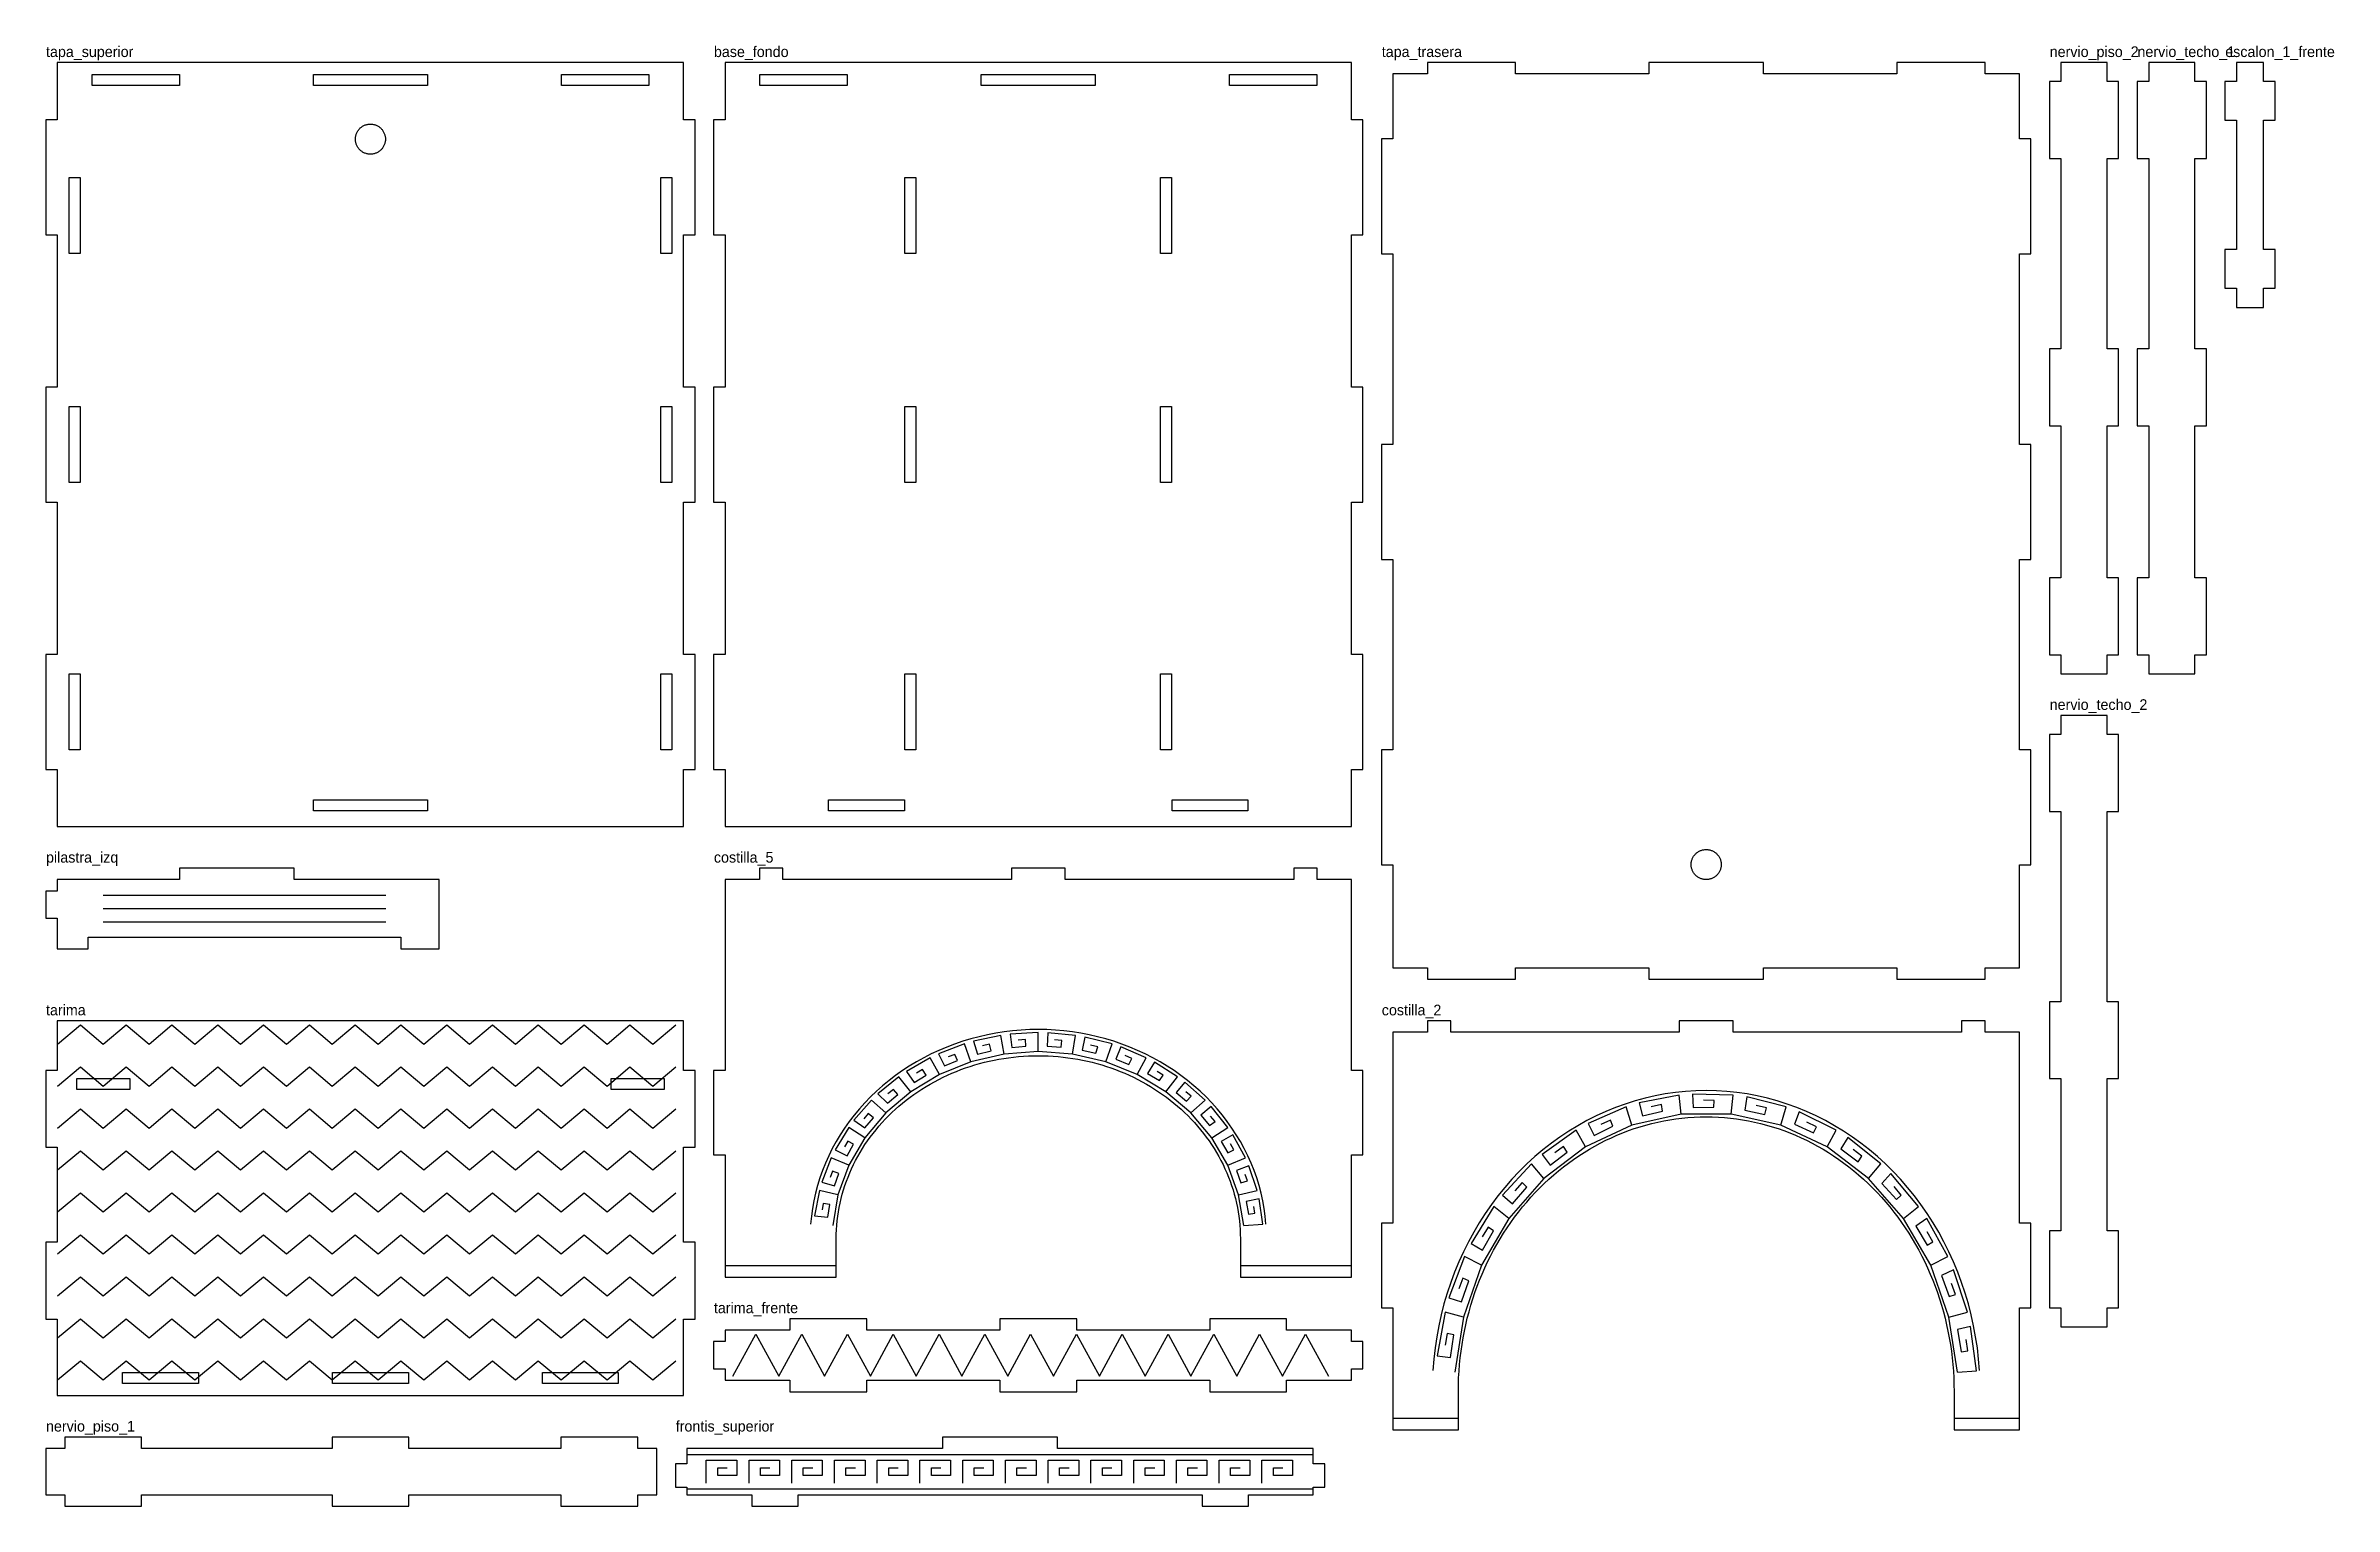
# Model space of a CAD drawing. Header units: millimetres. Extents: x 8 to 608, y 8 to 390.
import ezdxf

# ---------------------------------------------------------------- set-up
doc = ezdxf.new("R2010")
doc.units = ezdxf.units.MM
for name, color, linetype in [('CORTE', 1, 'Continuous'), ('ETIQUETAS', 3, 'Continuous'), ('GRABADO', 5, 'Continuous')]:
    doc.layers.add(name, color=color, linetype=linetype)

msp = doc.modelspace()

# ---------------------------------------------------------------- linework, layer by layer
at = {"layer": 'CORTE'}
for points in [[(10.94, 231.06), (7.94, 231.06), (7.94, 200.94), (10.94, 200.94), (10.94, 185.94), (175.06, 185.94), (175.06, 200.94), (178.06, 200.94), (178.06, 231.06), (175.06, 231.06), (175.06, 270.94), (178.06, 270.94), (178.06, 301.06), (175.06, 301.06), (175.06, 340.94), (178.06, 340.94), (178.06, 371.06), (175.06, 371.06), (175.06, 386.06), (10.94, 386.06), (10.94, 371.06), (7.94, 371.06), (7.94, 340.94), (10.94, 340.94), (10.94, 301.06), (7.94, 301.06), (7.94, 270.94), (10.94, 270.94), (10.94, 231.06)], [(185.94, 231.06), (182.94, 231.06), (182.94, 200.94), (185.94, 200.94), (185.94, 185.94), (350.06, 185.94), (350.06, 200.94), (353.06, 200.94), (353.06, 231.06), (350.06, 231.06), (350.06, 270.94), (353.06, 270.94), (353.06, 301.06), (350.06, 301.06), (350.06, 340.94), (353.06, 340.94), (353.06, 371.06), (350.06, 371.06), (350.06, 386.06), (185.94, 386.06), (185.94, 371.06), (182.94, 371.06), (182.94, 340.94), (185.94, 340.94), (185.94, 301.06), (182.94, 301.06), (182.94, 270.94), (185.94, 270.94), (185.94, 231.06)], [(360.94, 175.94), (360.94, 148.94), (369.94, 148.94), (369.94, 145.94), (393.06, 145.94), (393.06, 148.94), (427.94, 148.94), (427.94, 145.94), (458.06, 145.94), (458.06, 148.94), (492.94, 148.94), (492.94, 145.94), (516.06, 145.94), (516.06, 148.94), (525.06, 148.94), (525.06, 175.94), (528.06, 175.94), (528.06, 206.06), (525.06, 206.06), (525.06, 255.94), (528.06, 255.94), (528.06, 286.06), (525.06, 286.06), (525.06, 335.94), (528.06, 335.94), (528.06, 366.06), (525.06, 366.06), (525.06, 383.06), (516.06, 383.06), (516.06, 386.06), (492.94, 386.06), (492.94, 383.06), (458.06, 383.06), (458.06, 386.06), (427.94, 386.06), (427.94, 383.06), (393.06, 383.06), (393.06, 386.06), (369.94, 386.06), (369.94, 383.06), (360.94, 383.06), (360.94, 366.06), (357.94, 366.06), (357.94, 335.94), (360.94, 335.94), (360.94, 286.06), (357.94, 286.06), (357.94, 255.94), (360.94, 255.94), (360.94, 206.06), (357.94, 206.06), (357.94, 175.94), (360.94, 175.94)], [(535.94, 381.06), (532.94, 381.06), (532.94, 360.94), (535.94, 360.94), (535.94, 311.06), (532.94, 311.06), (532.94, 290.94), (535.94, 290.94), (535.94, 251.06), (532.94, 251.06), (532.94, 230.94), (535.94, 230.94), (535.94, 225.94), (548.06, 225.94), (548.06, 230.94), (551.06, 230.94), (551.06, 251.06), (548.06, 251.06), (548.06, 290.94), (551.06, 290.94), (551.06, 311.06), (548.06, 311.06), (548.06, 360.94), (551.06, 360.94), (551.06, 381.06), (548.06, 381.06), (548.06, 386.06), (535.94, 386.06), (535.94, 381.06)], [(558.94, 381.06), (555.94, 381.06), (555.94, 360.94), (558.94, 360.94), (558.94, 311.06), (555.94, 311.06), (555.94, 290.94), (558.94, 290.94), (558.94, 251.06), (555.94, 251.06), (555.94, 230.94), (558.94, 230.94), (558.94, 225.94), (571.06, 225.94), (571.06, 230.94), (574.06, 230.94), (574.06, 251.06), (571.06, 251.06), (571.06, 290.94), (574.06, 290.94), (574.06, 311.06), (571.06, 311.06), (571.06, 360.94), (574.06, 360.94), (574.06, 381.06), (571.06, 381.06), (571.06, 386.06), (558.94, 386.06), (558.94, 381.06)], [(581.94, 381.06), (578.94, 381.06), (578.94, 370.94), (581.94, 370.94), (581.94, 337.06), (578.94, 337.06), (578.94, 326.94), (581.94, 326.94), (581.94, 321.94), (589.06, 321.94), (589.06, 326.94), (592.06, 326.94), (592.06, 337.06), (589.06, 337.06), (589.06, 370.94), (592.06, 370.94), (592.06, 381.06), (589.06, 381.06), (589.06, 386.06), (581.94, 386.06), (581.94, 381.06)], [(42.94, 382.94), (42.94, 380.06), (20.06, 380.06), (20.06, 382.94), (42.94, 382.94)], [(78.06, 382.94), (107.94, 382.94), (107.94, 380.06), (78.06, 380.06), (78.06, 382.94)], [(165.94, 382.94), (165.94, 380.06), (143.06, 380.06), (143.06, 382.94), (165.94, 382.94)], [(217.94, 382.94), (217.94, 380.06), (195.06, 380.06), (195.06, 382.94), (217.94, 382.94)], [(253.06, 382.94), (282.94, 382.94), (282.94, 380.06), (253.06, 380.06), (253.06, 382.94)], [(340.94, 382.94), (340.94, 380.06), (318.06, 380.06), (318.06, 382.94), (340.94, 382.94)], [(96.9, 365.42), (96.86, 365.23), (96.82, 365.04), (96.77, 364.86), (96.71, 364.67), (96.64, 364.49), (96.56, 364.32), (96.47, 364.14), (96.38, 363.97), (96.28, 363.81), (96.16, 363.65), (96.05, 363.5), (95.92, 363.35), (95.79, 363.21), (95.65, 363.08), (95.5, 362.95), (95.35, 362.84), (95.19, 362.72), (95.03, 362.62), (94.86, 362.53), (94.68, 362.44), (94.51, 362.36), (94.33, 362.29), (94.14, 362.23), (93.96, 362.18), (93.77, 362.14), (93.58, 362.1), (93.39, 362.08), (93.19, 362.06), (93, 362.06), (92.81, 362.06), (92.61, 362.08), (92.42, 362.1), (92.23, 362.14), (92.04, 362.18), (91.86, 362.23), (91.67, 362.29), (91.49, 362.36), (91.32, 362.44), (91.14, 362.53), (90.97, 362.62), (90.81, 362.72), (90.65, 362.84), (90.5, 362.95), (90.35, 363.08), (90.21, 363.21), (90.08, 363.35), (89.95, 363.5), (89.84, 363.65), (89.72, 363.81), (89.62, 363.97), (89.53, 364.14), (89.44, 364.32), (89.36, 364.49), (89.29, 364.67), (89.23, 364.86), (89.18, 365.04), (89.14, 365.23), (89.1, 365.42), (89.08, 365.61), (89.06, 365.81), (89.06, 366), (89.06, 366.19), (89.08, 366.39), (89.1, 366.58), (89.14, 366.77), (89.18, 366.96), (89.23, 367.14), (89.29, 367.33), (89.36, 367.51), (89.44, 367.68), (89.53, 367.86), (89.62, 368.03), (89.72, 368.19), (89.84, 368.35), (89.95, 368.5), (90.08, 368.65), (90.21, 368.79), (90.35, 368.92), (90.5, 369.05), (90.65, 369.16), (90.81, 369.28), (90.97, 369.38), (91.14, 369.47), (91.32, 369.56), (91.49, 369.64), (91.67, 369.71), (91.86, 369.77), (92.04, 369.82), (92.23, 369.86), (92.42, 369.9), (92.61, 369.92), (92.81, 369.94), (93, 369.94), (93.19, 369.94), (93.39, 369.92), (93.58, 369.9), (93.77, 369.86), (93.96, 369.82), (94.14, 369.77), (94.33, 369.71), (94.51, 369.64), (94.68, 369.56), (94.86, 369.47), (95.03, 369.38), (95.19, 369.28), (95.35, 369.16), (95.5, 369.05), (95.65, 368.92), (95.79, 368.79), (95.92, 368.65), (96.05, 368.5), (96.16, 368.35), (96.28, 368.19), (96.38, 368.03), (96.47, 367.86), (96.56, 367.68), (96.64, 367.51), (96.71, 367.33), (96.77, 367.14), (96.82, 366.96), (96.86, 366.77), (96.9, 366.58), (96.92, 366.39), (96.94, 366.19), (96.94, 366), (96.94, 365.81), (96.92, 365.61), (96.9, 365.42)], [(16.94, 355.94), (16.94, 336.06), (14.06, 336.06), (14.06, 355.94), (16.94, 355.94)], [(169.06, 355.94), (171.94, 355.94), (171.94, 336.06), (169.06, 336.06), (169.06, 355.94)], [(235.94, 355.94), (235.94, 336.06), (233.06, 336.06), (233.06, 355.94), (235.94, 355.94)], [(302.94, 355.94), (302.94, 336.06), (300.06, 336.06), (300.06, 355.94), (302.94, 355.94)], [(14.06, 295.94), (16.94, 295.94), (16.94, 276.06), (14.06, 276.06), (14.06, 295.94)], [(171.94, 295.94), (171.94, 276.06), (169.06, 276.06), (169.06, 295.94), (171.94, 295.94)], [(233.06, 295.94), (235.94, 295.94), (235.94, 276.06), (233.06, 276.06), (233.06, 295.94)], [(300.06, 295.94), (302.94, 295.94), (302.94, 276.06), (300.06, 276.06), (300.06, 295.94)], [(14.06, 225.94), (16.94, 225.94), (16.94, 206.06), (14.06, 206.06), (14.06, 225.94)], [(171.94, 225.94), (171.94, 206.06), (169.06, 206.06), (169.06, 225.94), (171.94, 225.94)], [(233.06, 225.94), (235.94, 225.94), (235.94, 206.06), (233.06, 206.06), (233.06, 225.94)], [(302.94, 225.94), (302.94, 206.06), (300.06, 206.06), (300.06, 225.94), (302.94, 225.94)], [(535.94, 210.06), (532.94, 210.06), (532.94, 189.94), (535.94, 189.94), (535.94, 140.06), (532.94, 140.06), (532.94, 119.94), (535.94, 119.94), (535.94, 80.06), (532.94, 80.06), (532.94, 59.94), (535.94, 59.94), (535.94, 54.94), (548.06, 54.94), (548.06, 59.94), (551.06, 59.94), (551.06, 80.06), (548.06, 80.06), (548.06, 119.94), (551.06, 119.94), (551.06, 140.06), (548.06, 140.06), (548.06, 189.94), (551.06, 189.94), (551.06, 210.06), (548.06, 210.06), (548.06, 215.06), (535.94, 215.06), (535.94, 210.06)], [(78.06, 192.94), (107.94, 192.94), (107.94, 190.06), (78.06, 190.06), (78.06, 192.94)], [(213.06, 192.94), (232.94, 192.94), (232.94, 190.06), (213.06, 190.06), (213.06, 192.94)], [(322.94, 192.94), (322.94, 190.06), (303.06, 190.06), (303.06, 192.94), (322.94, 192.94)], [(446.94, 176.19), (446.94, 176), (446.94, 175.81), (446.92, 175.61), (446.9, 175.42), (446.86, 175.23), (446.82, 175.04), (446.77, 174.86), (446.71, 174.67), (446.64, 174.49), (446.56, 174.32), (446.47, 174.14), (446.38, 173.97), (446.28, 173.81), (446.16, 173.65), (446.05, 173.5), (445.92, 173.35), (445.79, 173.21), (445.65, 173.08), (445.5, 172.95), (445.35, 172.84), (445.19, 172.72), (445.03, 172.62), (444.86, 172.53), (444.68, 172.44), (444.51, 172.36), (444.33, 172.29), (444.14, 172.23), (443.96, 172.18), (443.77, 172.14), (443.58, 172.1), (443.39, 172.08), (443.19, 172.06), (443, 172.06), (442.81, 172.06), (442.61, 172.08), (442.42, 172.1), (442.23, 172.14), (442.04, 172.18), (441.86, 172.23), (441.67, 172.29), (441.49, 172.36), (441.32, 172.44), (441.14, 172.53), (440.97, 172.62), (440.81, 172.72), (440.65, 172.84), (440.5, 172.95), (440.35, 173.08), (440.21, 173.21), (440.08, 173.35), (439.95, 173.5), (439.84, 173.65), (439.72, 173.81), (439.62, 173.97), (439.53, 174.14), (439.44, 174.32), (439.36, 174.49), (439.29, 174.67), (439.23, 174.86), (439.18, 175.04), (439.14, 175.23), (439.1, 175.42), (439.08, 175.61), (439.06, 175.81), (439.06, 176), (439.06, 176.19), (439.08, 176.39), (439.1, 176.58), (439.14, 176.77), (439.18, 176.96), (439.23, 177.14), (439.29, 177.33), (439.36, 177.51), (439.44, 177.68), (439.53, 177.86), (439.62, 178.03), (439.72, 178.19), (439.84, 178.35), (439.95, 178.5), (440.08, 178.65), (440.21, 178.79), (440.35, 178.92), (440.5, 179.05), (440.65, 179.16), (440.81, 179.28), (440.97, 179.38), (441.14, 179.47), (441.32, 179.56), (441.49, 179.64), (441.67, 179.71), (441.86, 179.77), (442.04, 179.82), (442.23, 179.86), (442.42, 179.9), (442.61, 179.92), (442.81, 179.94), (443, 179.94), (443.19, 179.94), (443.39, 179.92), (443.58, 179.9), (443.77, 179.86), (443.96, 179.82), (444.14, 179.77), (444.33, 179.71), (444.51, 179.64), (444.68, 179.56), (444.86, 179.47), (445.03, 179.38), (445.19, 179.28), (445.35, 179.16), (445.5, 179.05), (445.65, 178.92), (445.79, 178.79), (445.92, 178.65), (446.05, 178.5), (446.16, 178.35), (446.28, 178.19), (446.38, 178.03), (446.47, 177.86), (446.56, 177.68), (446.64, 177.51), (446.71, 177.33), (446.77, 177.14), (446.82, 176.96), (446.86, 176.77), (446.9, 176.58), (446.92, 176.39), (446.94, 176.19)], [(7.94, 161.94), (10.94, 161.94), (10.94, 153.94), (19.06, 153.94), (19.06, 156.94), (100.94, 156.94), (100.94, 153.94), (111.06, 153.94), (111.06, 172.06), (73.06, 172.06), (73.06, 175.06), (42.94, 175.06), (42.94, 172.06), (10.94, 172.06), (10.94, 169.06), (7.94, 169.06), (7.94, 161.94)], [(182.94, 122.06), (182.94, 99.94), (185.94, 99.94), (185.94, 67.94), (215.06, 67.94), (215.06, 78), (215.08, 79.18), (215.12, 80.35), (215.2, 81.53), (215.31, 82.7), (215.46, 83.87), (215.63, 85.03), (215.84, 86.19), (216.08, 87.35), (216.35, 88.5), (216.65, 89.65), (216.98, 90.78), (217.34, 91.91), (217.73, 93.04), (218.15, 94.15), (218.61, 95.25), (219.09, 96.34), (219.6, 97.43), (220.14, 98.49), (220.71, 99.55), (221.31, 100.6), (221.94, 101.63), (222.59, 102.64), (223.27, 103.65), (223.98, 104.63), (224.72, 105.6), (225.48, 106.56), (226.26, 107.49), (227.07, 108.41), (227.91, 109.31), (228.77, 110.19), (229.66, 111.05), (230.56, 111.9), (231.49, 112.72), (232.45, 113.52), (233.42, 114.3), (234.41, 115.06), (235.43, 115.79), (236.46, 116.5), (237.51, 117.19), (238.59, 117.86), (239.67, 118.5), (240.78, 119.12), (241.9, 119.71), (243.04, 120.28), (244.2, 120.82), (245.36, 121.34), (246.54, 121.83), (247.74, 122.29), (248.95, 122.73), (250.16, 123.14), (251.39, 123.52), (252.63, 123.88), (253.88, 124.2), (255.14, 124.5), (256.4, 124.77), (257.67, 125.02), (258.95, 125.23), (260.23, 125.42), (261.52, 125.58), (262.81, 125.71), (264.11, 125.81), (265.4, 125.88), (266.7, 125.93), (268, 125.94), (269.3, 125.93), (270.6, 125.88), (271.89, 125.81), (273.19, 125.71), (274.48, 125.58), (275.77, 125.42), (277.05, 125.23), (278.33, 125.02), (279.6, 124.77), (280.86, 124.5), (282.12, 124.2), (283.37, 123.88), (284.61, 123.52), (285.84, 123.14), (287.05, 122.73), (288.26, 122.29), (289.46, 121.83), (290.64, 121.34), (291.8, 120.82), (292.96, 120.28), (294.1, 119.71), (295.22, 119.12), (296.33, 118.5), (297.41, 117.86), (298.49, 117.19), (299.54, 116.5), (300.57, 115.79), (301.59, 115.06), (302.58, 114.3), (303.55, 113.52), (304.51, 112.72), (305.44, 111.9), (306.34, 111.05), (307.23, 110.19), (308.09, 109.31), (308.93, 108.41), (309.74, 107.49), (310.52, 106.56), (311.28, 105.6), (312.02, 104.63), (312.73, 103.65), (313.41, 102.64), (314.06, 101.63), (314.69, 100.6), (315.29, 99.55), (315.86, 98.49), (316.4, 97.43), (316.91, 96.34), (317.39, 95.25), (317.85, 94.15), (318.27, 93.04), (318.66, 91.91), (319.02, 90.78), (319.35, 89.65), (319.65, 88.5), (319.92, 87.35), (320.16, 86.19), (320.37, 85.03), (320.54, 83.87), (320.69, 82.7), (320.8, 81.53), (320.88, 80.35), (320.92, 79.18), (320.94, 78), (320.94, 67.94), (350.06, 67.94), (350.06, 99.94), (353.06, 99.94), (353.06, 122.06), (350.06, 122.06), (350.06, 172.06), (341.06, 172.06), (341.06, 175.06), (334.94, 175.06), (334.94, 172.06), (275.06, 172.06), (275.06, 175.06), (260.94, 175.06), (260.94, 172.06), (201.06, 172.06), (201.06, 175.06), (194.94, 175.06), (194.94, 172.06), (185.94, 172.06), (185.94, 122.06), (182.94, 122.06)], [(10.94, 77.06), (7.94, 77.06), (7.94, 56.94), (10.94, 56.94), (10.94, 36.94), (175.06, 36.94), (175.06, 56.94), (178.06, 56.94), (178.06, 77.06), (175.06, 77.06), (175.06, 101.94), (178.06, 101.94), (178.06, 122.06), (175.06, 122.06), (175.06, 135.06), (10.94, 135.06), (10.94, 122.06), (7.94, 122.06), (7.94, 101.94), (10.94, 101.94), (10.94, 77.06)], [(357.94, 82.06), (357.94, 59.94), (360.94, 59.94), (360.94, 27.94), (378.06, 27.94), (378.06, 38), (378.08, 39.77), (378.14, 41.53), (378.24, 43.29), (378.37, 45.05), (378.55, 46.81), (378.76, 48.56), (379.02, 50.3), (379.31, 52.04), (379.64, 53.76), (380.01, 55.48), (380.41, 57.19), (380.86, 58.88), (381.34, 60.57), (381.86, 62.24), (382.41, 63.89), (383, 65.53), (383.63, 67.16), (384.3, 68.76), (385, 70.35), (385.73, 71.91), (386.5, 73.46), (387.3, 74.99), (388.14, 76.49), (389.01, 77.97), (389.91, 79.43), (390.84, 80.86), (391.81, 82.26), (392.8, 83.64), (393.83, 84.99), (394.88, 86.31), (395.97, 87.61), (397.08, 88.87), (398.22, 90.1), (399.39, 91.31), (400.59, 92.48), (401.8, 93.61), (403.05, 94.72), (404.32, 95.78), (405.61, 96.82), (406.92, 97.82), (408.26, 98.78), (409.62, 99.71), (410.99, 100.6), (412.39, 101.45), (413.8, 102.26), (415.24, 103.03), (416.69, 103.77), (418.15, 104.46), (419.63, 105.12), (421.12, 105.74), (422.63, 106.31), (424.15, 106.84), (425.68, 107.33), (427.22, 107.78), (428.77, 108.19), (430.33, 108.56), (431.9, 108.88), (433.47, 109.16), (435.05, 109.4), (436.64, 109.59), (438.22, 109.75), (439.81, 109.85), (441.41, 109.92), (443, 109.94), (444.59, 109.92), (446.19, 109.85), (447.78, 109.75), (449.36, 109.59), (450.95, 109.4), (452.53, 109.16), (454.1, 108.88), (455.67, 108.56), (457.23, 108.19), (458.78, 107.78), (460.32, 107.33), (461.85, 106.84), (463.37, 106.31), (464.88, 105.74), (466.37, 105.12), (467.85, 104.46), (469.31, 103.77), (470.76, 103.03), (472.2, 102.26), (473.61, 101.45), (475.01, 100.6), (476.38, 99.71), (477.74, 98.78), (479.08, 97.82), (480.39, 96.82), (481.68, 95.78), (482.95, 94.72), (484.2, 93.61), (485.41, 92.48), (486.61, 91.31), (487.78, 90.1), (488.92, 88.87), (490.03, 87.61), (491.12, 86.31), (492.17, 84.99), (493.2, 83.64), (494.19, 82.26), (495.16, 80.86), (496.09, 79.43), (496.99, 77.97), (497.86, 76.49), (498.7, 74.99), (499.5, 73.46), (500.27, 71.91), (501, 70.35), (501.7, 68.76), (502.37, 67.16), (503, 65.53), (503.59, 63.89), (504.14, 62.24), (504.66, 60.57), (505.14, 58.88), (505.59, 57.19), (505.99, 55.48), (506.36, 53.76), (506.69, 52.04), (506.98, 50.3), (507.24, 48.56), (507.45, 46.81), (507.63, 45.05), (507.76, 43.29), (507.86, 41.53), (507.92, 39.77), (507.94, 38), (507.94, 27.94), (525.06, 27.94), (525.06, 59.94), (528.06, 59.94), (528.06, 82.06), (525.06, 82.06), (525.06, 132.06), (516.06, 132.06), (516.06, 135.06), (509.94, 135.06), (509.94, 132.06), (450.06, 132.06), (450.06, 135.06), (435.94, 135.06), (435.94, 132.06), (376.06, 132.06), (376.06, 135.06), (369.94, 135.06), (369.94, 132.06), (360.94, 132.06), (360.94, 82.06), (357.94, 82.06)], [(16.06, 119.94), (29.94, 119.94), (29.94, 117.06), (16.06, 117.06), (16.06, 119.94)], [(156.06, 119.94), (169.94, 119.94), (169.94, 117.06), (156.06, 117.06), (156.06, 119.94)], [(223.06, 37.94), (223.06, 40.94), (257.94, 40.94), (257.94, 37.94), (278.06, 37.94), (278.06, 40.94), (312.94, 40.94), (312.94, 37.94), (333.06, 37.94), (333.06, 40.94), (350.06, 40.94), (350.06, 43.94), (353.06, 43.94), (353.06, 51.06), (350.06, 51.06), (350.06, 54.06), (333.06, 54.06), (333.06, 57.06), (312.94, 57.06), (312.94, 54.06), (278.06, 54.06), (278.06, 57.06), (257.94, 57.06), (257.94, 54.06), (223.06, 54.06), (223.06, 57.06), (202.94, 57.06), (202.94, 54.06), (185.94, 54.06), (185.94, 51.06), (182.94, 51.06), (182.94, 43.94), (185.94, 43.94), (185.94, 40.94), (202.94, 40.94), (202.94, 37.94), (223.06, 37.94)], [(28.06, 40.06), (28.06, 42.94), (47.94, 42.94), (47.94, 40.06), (28.06, 40.06)], [(83.06, 40.06), (83.06, 42.94), (102.94, 42.94), (102.94, 40.06), (83.06, 40.06)], [(138.06, 40.06), (138.06, 42.94), (157.94, 42.94), (157.94, 40.06), (138.06, 40.06)], [(12.94, 10.94), (12.94, 7.94), (33.06, 7.94), (33.06, 10.94), (82.94, 10.94), (82.94, 7.94), (103.06, 7.94), (103.06, 10.94), (142.94, 10.94), (142.94, 7.94), (163.06, 7.94), (163.06, 10.94), (168.06, 10.94), (168.06, 23.06), (163.06, 23.06), (163.06, 26.06), (142.94, 26.06), (142.94, 23.06), (103.06, 23.06), (103.06, 26.06), (82.94, 26.06), (82.94, 23.06), (33.06, 23.06), (33.06, 26.06), (12.94, 26.06), (12.94, 23.06), (7.94, 23.06), (7.94, 10.94), (12.94, 10.94)], [(192.94, 10.94), (192.94, 7.94), (205.06, 7.94), (205.06, 10.94), (310.94, 10.94), (310.94, 7.94), (323.06, 7.94), (323.06, 10.94), (340.06, 10.94), (340.06, 12.94), (343.06, 12.94), (343.06, 19.06), (340.06, 19.06), (340.06, 23.06), (273.06, 23.06), (273.06, 26.06), (242.94, 26.06), (242.94, 23.06), (175.94, 23.06), (175.94, 19.06), (172.94, 19.06), (172.94, 12.94), (175.94, 12.94), (175.94, 10.94), (192.94, 10.94)]]:
    msp.add_lwpolyline(points, close=True, dxfattribs=at)
at = {"layer": 'GRABADO'}
for points in [[(23, 168), (97, 168)], [(23, 164.5), (97, 164.5)], [(23, 161), (97, 161)], [(11, 129), (17, 134), (23, 129), (29, 134), (35, 129), (41, 134), (47, 129), (53, 134), (59, 129), (65, 134), (71, 129), (77, 134), (83, 129), (89, 134), (95, 129), (101, 134), (107, 129), (113, 134), (119, 129), (125, 134), (131, 129), (137, 134), (143, 129), (149, 134), (155, 129), (161, 134), (167, 129), (173, 134)], [(327.65, 81.82), (327.46, 83.87), (327.17, 85.91), (326.81, 87.94), (326.36, 89.95), (325.83, 91.95), (325.22, 93.93), (324.52, 95.89), (323.75, 97.82), (322.9, 99.72), (321.97, 101.59), (320.97, 103.43), (319.89, 105.23), (318.74, 107), (317.52, 108.72), (316.23, 110.4), (314.86, 112.04), (313.44, 113.63), (311.95, 115.16), (310.4, 116.65), (308.78, 118.08), (307.11, 119.45), (305.39, 120.77), (303.61, 122.02), (301.79, 123.22), (299.91, 124.35), (297.99, 125.41), (296.03, 126.41), (294.03, 127.34), (291.99, 128.2), (289.92, 128.99), (287.81, 129.7), (285.68, 130.35), (283.53, 130.92), (281.35, 131.42), (279.15, 131.84), (276.94, 132.18), (274.72, 132.45), (272.48, 132.65), (270.24, 132.76), (268, 132.8), (265.76, 132.76), (263.52, 132.65), (261.28, 132.45), (259.06, 132.18), (256.85, 131.84), (254.65, 131.42), (252.47, 130.92), (250.32, 130.35), (248.19, 129.7), (246.08, 128.99), (244.01, 128.2), (241.97, 127.34), (239.97, 126.41), (238.01, 125.41), (236.09, 124.35), (234.21, 123.22), (232.39, 122.02), (230.61, 120.77), (228.89, 119.45), (227.22, 118.08), (225.6, 116.65), (224.05, 115.16), (222.56, 113.63), (221.14, 112.04), (219.77, 110.4), (218.48, 108.72), (217.26, 107), (216.11, 105.23), (215.03, 103.43), (214.03, 101.59), (213.1, 99.72), (212.25, 97.82), (211.48, 95.89), (210.78, 93.93), (210.17, 91.95), (209.64, 89.95), (209.19, 87.94), (208.83, 85.91), (208.54, 83.87), (208.35, 81.82)], [(268, 127), (268, 132), (260.64, 131.58), (261.08, 128.11), (264.76, 128.41), (264.66, 130.16), (262.76, 130.03)], [(276.96, 126.32), (277.79, 131.25), (270.46, 131.95), (270.31, 128.46), (274, 128.2), (274.19, 129.94), (272.29, 130.1)], [(250.32, 124.3), (248.68, 129.02), (241.88, 126.42), (243.43, 123.28), (246.8, 124.67), (246.13, 126.29), (244.38, 125.6)], [(259.04, 126.32), (250.32, 124.3)], [(259.04, 126.32), (258.21, 131.25), (251.02, 129.72), (252.03, 126.36), (255.61, 127.23), (255.22, 128.93), (253.36, 128.51)], [(268, 127), (259.04, 126.32)], [(276.96, 126.32), (268, 127)], [(285.68, 124.3), (276.96, 126.32)], [(285.68, 124.3), (287.32, 129.02), (280.21, 130.83), (279.49, 127.41), (283.08, 126.6), (283.56, 128.28), (281.71, 128.73)], [(293.9, 120.99), (296.3, 125.38), (289.62, 128.24), (288.34, 124.99), (291.74, 123.65), (292.49, 125.23), (290.75, 125.95)], [(11, 118), (17, 123), (23, 118), (29, 123), (35, 118), (41, 123), (47, 118), (53, 123), (59, 118), (65, 123), (71, 118), (77, 123), (83, 118), (89, 123), (95, 118), (101, 123), (107, 118), (113, 123), (119, 118), (125, 123), (131, 118), (137, 123), (143, 118), (149, 123), (155, 118), (161, 123), (167, 118), (173, 123)], [(234.59, 116.5), (231.5, 120.42), (226, 115.92), (228.49, 113.47), (231.18, 115.78), (230.02, 117.09), (228.61, 115.91)], [(242.1, 120.99), (239.7, 125.38), (233.46, 121.78), (235.51, 118.94), (238.58, 120.82), (237.65, 122.31), (236.05, 121.36)], [(242.1, 120.99), (234.59, 116.5)], [(250.32, 124.3), (242.1, 120.99)], [(293.9, 120.99), (285.68, 124.3)], [(301.41, 116.5), (293.9, 120.99)], [(301.41, 116.5), (304.5, 120.42), (298.44, 124.26), (296.63, 121.26), (299.74, 119.43), (300.74, 120.86), (299.15, 121.84)], [(228.01, 110.93), (224.31, 114.29), (219.7, 109.02), (222.57, 107.01), (224.79, 109.7), (223.43, 110.8), (222.26, 109.42)], [(234.59, 116.5), (228.01, 110.93)], [(307.99, 110.93), (301.41, 116.5)], [(307.99, 110.93), (311.69, 114.29), (306.4, 118.99), (304.13, 116.34), (306.85, 114.06), (308.08, 115.31), (306.69, 116.51)], [(514.63, 43.5), (514.39, 46.44), (514.05, 49.38), (513.61, 52.29), (513.07, 55.19), (512.43, 58.06), (511.7, 60.91), (510.87, 63.72), (509.94, 66.5), (508.92, 69.23), (507.81, 71.92), (506.6, 74.57), (505.31, 77.16), (503.92, 79.7), (502.45, 82.18), (500.9, 84.6), (499.27, 86.95), (497.56, 89.23), (495.77, 91.44), (493.9, 93.57), (491.97, 95.63), (489.96, 97.61), (487.89, 99.5), (485.76, 101.3), (483.56, 103.02), (481.31, 104.64), (479.01, 106.17), (476.65, 107.61), (474.25, 108.95), (471.8, 110.18), (469.31, 111.32), (466.79, 112.35), (464.23, 113.28), (461.64, 114.1), (459.03, 114.81), (456.39, 115.42), (453.74, 115.91), (451.07, 116.3), (448.38, 116.58), (445.69, 116.74), (443, 116.8), (440.31, 116.74), (437.62, 116.58), (434.93, 116.3), (432.26, 115.91), (429.61, 115.42), (426.97, 114.81), (424.36, 114.1), (421.77, 113.28), (419.21, 112.35), (416.69, 111.32), (414.2, 110.18), (411.75, 108.95), (409.35, 107.61), (406.99, 106.17), (404.69, 104.64), (402.44, 103.02), (400.24, 101.3), (398.11, 99.5), (396.04, 97.61), (394.03, 95.63), (392.1, 93.57), (390.23, 91.44), (388.44, 89.23), (386.73, 86.95), (385.1, 84.6), (383.55, 82.18), (382.08, 79.7), (380.69, 77.16), (379.4, 74.57), (378.19, 71.92), (377.08, 69.23), (376.06, 66.5), (375.13, 63.72), (374.3, 60.91), (373.57, 58.06), (372.93, 55.19), (372.39, 52.29), (371.95, 49.38), (371.61, 46.44), (371.37, 43.5)], [(436.41, 110.63), (435.91, 115.61), (425.42, 113.57), (426.29, 110.18), (431.57, 111.42), (431.28, 113.15), (428.55, 112.57)], [(449.59, 110.63), (450.09, 115.61), (439.45, 115.9), (439.62, 112.41), (445.03, 112.47), (445.08, 114.22), (442.31, 114.25)], [(462.52, 107.74), (464, 112.51), (453.62, 115.12), (453.09, 111.66), (458.4, 110.54), (458.8, 112.24), (456.09, 112.88)], [(11, 107), (17, 112), (23, 107), (29, 112), (35, 107), (41, 112), (47, 107), (53, 112), (59, 107), (65, 112), (71, 107), (77, 112), (83, 107), (89, 112), (95, 107), (101, 112), (107, 107), (113, 112), (119, 107), (125, 112), (131, 107), (137, 112), (143, 107), (149, 112), (155, 107), (161, 112), (167, 107), (173, 112)], [(228.01, 110.93), (222.54, 104.45)], [(313.46, 104.45), (307.99, 110.93)], [(313.46, 104.45), (317.67, 107.15), (313.31, 112.59), (310.62, 110.35), (312.89, 107.69), (314.31, 108.72), (313.16, 110.11)], [(423.48, 107.74), (422, 112.51), (412.1, 108.22), (413.62, 105.07), (418.58, 107.45), (417.94, 109.08), (415.38, 107.92)], [(436.41, 110.63), (423.48, 107.74)], [(449.59, 110.63), (436.41, 110.63)], [(462.52, 107.74), (449.59, 110.63)], [(474.66, 102.05), (477.06, 106.44), (467.36, 111.26), (466.16, 107.98), (471.16, 105.71), (471.89, 107.3), (469.34, 108.52)], [(222.54, 104.45), (218.33, 107.15), (214.75, 101.25), (217.91, 99.74), (219.61, 102.73), (218.08, 103.59), (217.18, 102.05)], [(222.54, 104.45), (218.33, 97.23)], [(317.67, 97.23), (313.46, 104.45)], [(317.67, 97.23), (322.26, 99.2), (318.95, 105.23), (315.93, 103.46), (317.69, 100.5), (319.25, 101.28), (318.38, 102.82)], [(411.34, 102.05), (408.94, 106.44), (400.01, 100.07), (402.13, 97.29), (406.55, 100.71), (405.61, 102.18), (403.31, 100.48)], [(411.34, 102.05), (400.46, 93.81)], [(423.48, 107.74), (411.34, 102.05)], [(474.66, 102.05), (462.52, 107.74)], [(485.54, 93.81), (474.66, 102.05)], [(485.54, 93.81), (488.76, 97.63), (480.13, 104.48), (478.3, 101.5), (482.79, 98.18), (483.82, 99.59), (481.55, 101.34)], [(11, 96), (17, 101), (23, 96), (29, 101), (35, 96), (41, 101), (47, 96), (53, 101), (59, 96), (65, 101), (71, 96), (77, 101), (83, 96), (89, 101), (95, 96), (101, 101), (107, 96), (113, 101), (119, 96), (125, 101), (131, 96), (137, 101), (143, 96), (149, 101), (155, 96), (161, 101), (167, 96), (173, 101)], [(218.33, 97.23), (213.74, 99.2), (211.27, 92.83), (214.64, 91.87), (215.77, 95.08), (214.12, 95.67), (213.51, 94.02)], [(218.33, 97.23), (215.5, 89.49)], [(320.5, 89.49), (317.67, 97.23)], [(320.5, 89.49), (325.36, 90.66), (323.18, 97.11), (319.91, 95.87), (321.1, 92.68), (322.78, 93.19), (322.19, 94.85)], [(400.46, 93.81), (397.24, 97.63), (389.63, 89.45), (392.26, 87.14), (395.99, 91.46), (394.77, 92.71), (392.82, 90.54)], [(11, 85), (17, 90), (23, 85), (29, 90), (35, 85), (41, 90), (47, 85), (53, 90), (59, 85), (65, 90), (71, 85), (77, 90), (83, 85), (89, 90), (95, 85), (101, 90), (107, 85), (113, 90), (119, 85), (125, 90), (131, 85), (137, 90), (143, 85), (149, 90), (155, 85), (161, 90), (167, 85), (173, 90)], [(215.5, 89.49), (210.64, 90.66), (209.37, 84.01), (212.84, 83.62), (213.38, 86.95), (211.66, 87.26), (211.35, 85.54)], [(400.46, 93.81), (391.28, 83.34)], [(494.72, 83.34), (485.54, 93.81)], [(494.72, 83.34), (498.64, 86.45), (491.42, 95.05), (489.03, 92.49), (492.84, 88.25), (494.13, 89.43), (492.22, 91.64)], [(215.5, 89.49), (214.13, 81.42)], [(321.87, 81.42), (320.5, 89.49)], [(321.87, 81.42), (326.86, 81.77), (325.88, 88.46), (322.45, 87.78), (323.04, 84.46), (324.78, 84.68), (324.5, 86.4)], [(391.28, 83.34), (387.36, 86.45), (381.39, 76.76), (384.43, 75.02), (387.3, 80.08), (385.85, 81.06), (384.33, 78.51)], [(11, 74), (17, 79), (23, 74), (29, 79), (35, 74), (41, 79), (47, 74), (53, 79), (59, 74), (65, 79), (71, 74), (77, 79), (83, 74), (89, 79), (95, 74), (101, 79), (107, 74), (113, 79), (119, 74), (125, 79), (131, 74), (137, 79), (143, 74), (149, 79), (155, 74), (161, 79), (167, 74), (173, 79)], [(391.28, 83.34), (384.16, 71.07)], [(501.84, 71.07), (494.72, 83.34)], [(501.84, 71.07), (506.3, 73.33), (500.78, 83.33), (497.93, 81.3), (500.89, 76.31), (502.39, 77.21), (500.92, 79.8)], [(384.16, 71.07), (379.7, 73.33), (375.6, 62.53), (378.93, 61.43), (380.83, 67.01), (379.22, 67.7), (378.19, 64.86)], [(11, 63), (17, 68), (23, 63), (29, 68), (35, 63), (41, 68), (47, 63), (53, 68), (59, 63), (65, 68), (71, 63), (77, 68), (83, 63), (89, 68), (95, 63), (101, 68), (107, 63), (113, 68), (119, 63), (125, 68), (131, 63), (137, 68), (143, 63), (149, 68), (155, 63), (161, 68), (167, 63), (173, 68)], [(186, 71), (215, 71)], [(321, 71), (350, 71)], [(384.16, 71.07), (379.39, 57.47)], [(506.61, 57.47), (501.84, 71.07)], [(506.61, 57.47), (511.43, 58.8), (507.83, 69.81), (504.63, 68.38), (506.64, 62.84), (508.29, 63.43), (507.31, 66.28)], [(11, 52), (17, 57), (23, 52), (29, 57), (35, 52), (41, 57), (47, 52), (53, 57), (59, 52), (65, 57), (71, 52), (77, 57), (83, 52), (89, 57), (95, 52), (101, 57), (107, 52), (113, 57), (119, 52), (125, 57), (131, 52), (137, 57), (143, 52), (149, 57), (155, 52), (161, 57), (167, 52), (173, 57)], [(379.39, 57.47), (374.57, 58.8), (372.51, 47.33), (375.98, 46.91), (376.84, 52.79), (375.13, 53.14), (374.63, 50.14)], [(379.39, 57.47), (377.16, 43.09)], [(508.84, 43.09), (506.61, 57.47)], [(508.84, 43.09), (513.83, 43.44), (512.29, 55.02), (508.87, 54.25), (509.84, 48.39), (511.57, 48.63), (511.13, 51.64)], [(188, 42), (194, 53), (200, 42)], [(200, 42), (206, 53), (212, 42)], [(212, 42), (218, 53), (224, 42)], [(224, 42), (230, 53), (236, 42)], [(236, 42), (242, 53), (248, 42)], [(248, 42), (254, 53), (260, 42)], [(260, 42), (266, 53), (272, 42)], [(272, 42), (278, 53), (284, 42)], [(284, 42), (290, 53), (296, 42)], [(296, 42), (302, 53), (308, 42)], [(308, 42), (314, 53), (320, 42)], [(320, 42), (326, 53), (332, 42)], [(332, 42), (338, 53), (344, 42)], [(11, 41), (17, 46), (23, 41), (29, 46), (35, 41), (41, 46), (47, 41), (53, 46), (59, 41), (65, 46), (71, 41), (77, 46), (83, 41), (89, 46), (95, 41), (101, 46), (107, 41), (113, 46), (119, 41), (125, 46), (131, 41), (137, 46), (143, 41), (149, 46), (155, 41), (161, 46), (167, 41), (173, 46)], [(361, 31), (378, 31)], [(508, 31), (525, 31)], [(176, 21.5), (340, 21.5)], [(181, 14), (181, 20), (189, 20), (189, 16), (184, 16), (184, 18), (186.5, 18)], [(192.2, 14), (192.2, 20), (200.2, 20), (200.2, 16), (195.2, 16), (195.2, 18), (197.7, 18)], [(203.4, 14), (203.4, 20), (211.4, 20), (211.4, 16), (206.4, 16), (206.4, 18), (208.9, 18)], [(214.6, 14), (214.6, 20), (222.6, 20), (222.6, 16), (217.6, 16), (217.6, 18), (220.1, 18)], [(225.8, 14), (225.8, 20), (233.8, 20), (233.8, 16), (228.8, 16), (228.8, 18), (231.3, 18)], [(237, 14), (237, 20), (245, 20), (245, 16), (240, 16), (240, 18), (242.5, 18)], [(248.2, 14), (248.2, 20), (256.2, 20), (256.2, 16), (251.2, 16), (251.2, 18), (253.7, 18)], [(259.4, 14), (259.4, 20), (267.4, 20), (267.4, 16), (262.4, 16), (262.4, 18), (264.9, 18)], [(270.6, 14), (270.6, 20), (278.6, 20), (278.6, 16), (273.6, 16), (273.6, 18), (276.1, 18)], [(281.8, 14), (281.8, 20), (289.8, 20), (289.8, 16), (284.8, 16), (284.8, 18), (287.3, 18)], [(293, 14), (293, 20), (301, 20), (301, 16), (296, 16), (296, 18), (298.5, 18)], [(304.2, 14), (304.2, 20), (312.2, 20), (312.2, 16), (307.2, 16), (307.2, 18), (309.7, 18)], [(315.4, 14), (315.4, 20), (323.4, 20), (323.4, 16), (318.4, 16), (318.4, 18), (320.9, 18)], [(326.6, 14), (326.6, 20), (334.6, 20), (334.6, 16), (329.6, 16), (329.6, 18), (332.1, 18)], [(176, 12.5), (340, 12.5)]]:
    msp.add_lwpolyline(points, dxfattribs=at)

# ---------------------------------------------------------------- texts
at = {"layer": 'ETIQUETAS'}
for s, p in [('tapa_superior', (8, 387.5)), ('base_fondo', (183, 387.5)), ('tapa_trasera', (358, 387.5)), ('nervio_piso_2', (533, 387.5)), ('nervio_techo_1', (556, 387.5)), ('escalon_1_frente', (579, 387.5)), ('nervio_techo_2', (533, 216.5)), ('pilastra_izq', (8, 176.5)), ('costilla_5', (183, 176.5)), ('tarima', (8, 136.5)), ('costilla_2', (358, 136.5)), ('tarima_frente', (183, 58.5)), ('nervio_piso_1', (8, 27.5)), ('frontis_superior', (173, 27.5))]:
    msp.add_text(s, height=2.8, dxfattribs=at).set_placement(p)

doc.saveas('drawing.dxf')
